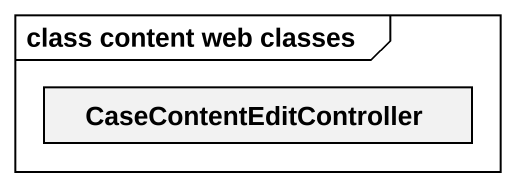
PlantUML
@startuml
mainframe class content web classes
hide circle
hide empty members
class CaseContentEditController
@enduml
